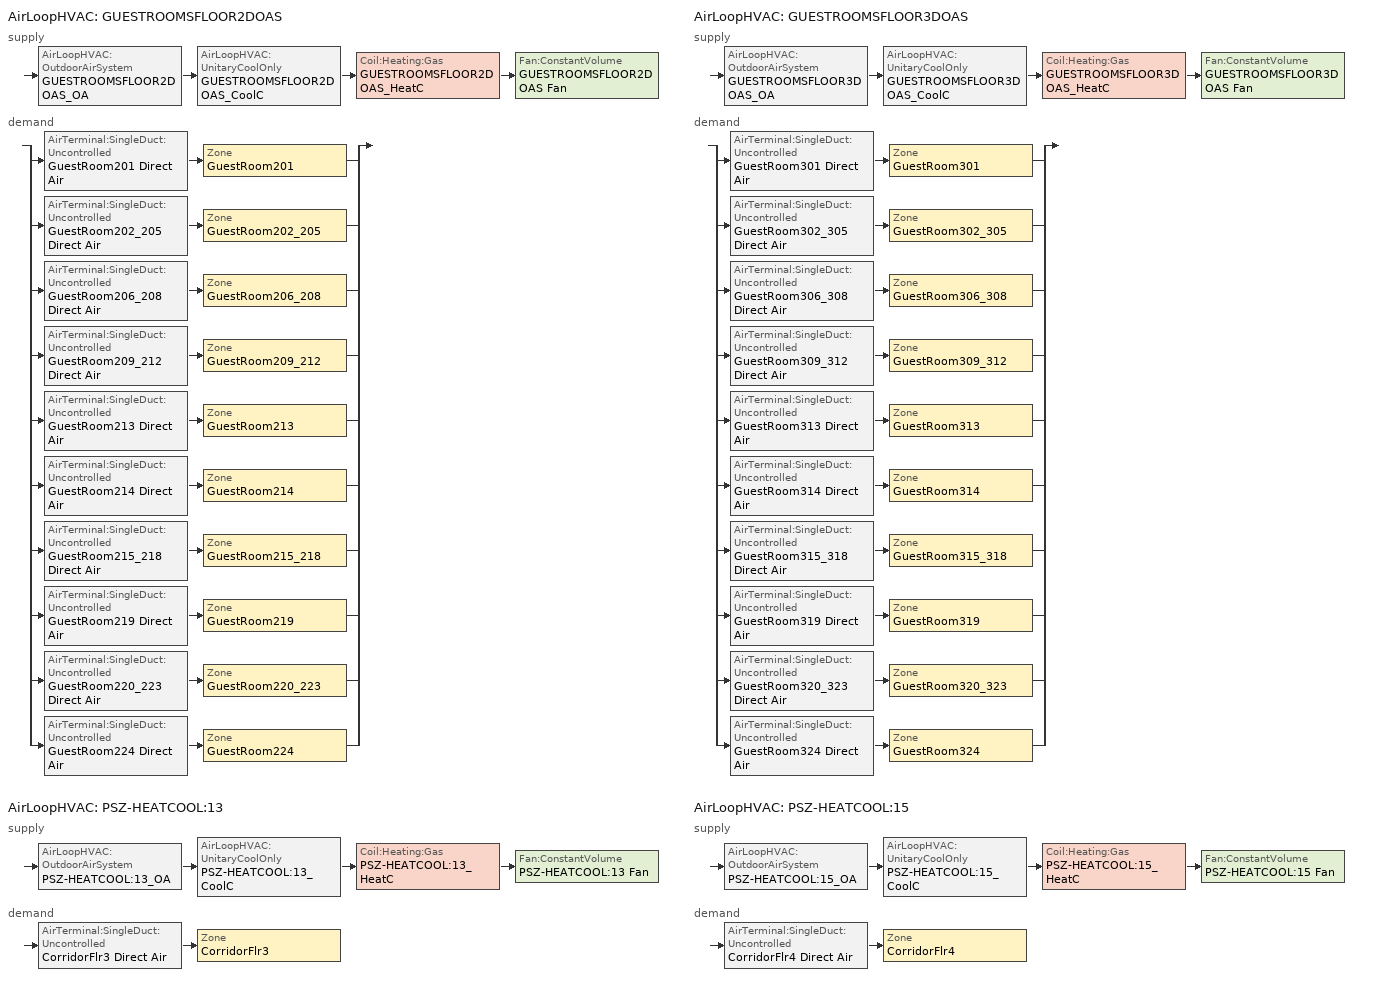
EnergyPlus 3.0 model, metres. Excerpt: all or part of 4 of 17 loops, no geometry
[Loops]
AirLoopHVAC 'GUESTROOMSFLOOR2DOAS'
 supply: AirLoopHVAC:OutdoorAirSystem 'GUESTROOMSFLOOR2DOAS_OA' > AirLoopHVAC:UnitaryCoolOnly 'GUESTROOMSFLOOR2DOAS_CoolC' > Coil:Heating:Gas 'GUESTROOMSFLOOR2DOAS_HeatC' > Fan:ConstantVolume 'GUESTROOMSFLOOR2DOAS Fan'
 demand: split
  | AirTerminal:SingleDuct:Uncontrolled 'GuestRoom201 Direct Air' > Zone 'GuestRoom201'
  | AirTerminal:SingleDuct:Uncontrolled 'GuestRoom202_205 Direct Air' > Zone 'GuestRoom202_205'
  | AirTerminal:SingleDuct:Uncontrolled 'GuestRoom206_208 Direct Air' > Zone 'GuestRoom206_208'
  | AirTerminal:SingleDuct:Uncontrolled 'GuestRoom209_212 Direct Air' > Zone 'GuestRoom209_212'
  | AirTerminal:SingleDuct:Uncontrolled 'GuestRoom213 Direct Air' > Zone 'GuestRoom213'
  | AirTerminal:SingleDuct:Uncontrolled 'GuestRoom214 Direct Air' > Zone 'GuestRoom214'
  | AirTerminal:SingleDuct:Uncontrolled 'GuestRoom215_218 Direct Air' > Zone 'GuestRoom215_218'
  | AirTerminal:SingleDuct:Uncontrolled 'GuestRoom219 Direct Air' > Zone 'GuestRoom219'
  | AirTerminal:SingleDuct:Uncontrolled 'GuestRoom220_223 Direct Air' > Zone 'GuestRoom220_223'
  | AirTerminal:SingleDuct:Uncontrolled 'GuestRoom224 Direct Air' > Zone 'GuestRoom224'
AirLoopHVAC 'PSZ-HEATCOOL:13'
 supply: AirLoopHVAC:OutdoorAirSystem 'PSZ-HEATCOOL:13_OA' > AirLoopHVAC:UnitaryCoolOnly 'PSZ-HEATCOOL:13_CoolC' > Coil:Heating:Gas 'PSZ-HEATCOOL:13_HeatC' > Fan:ConstantVolume 'PSZ-HEATCOOL:13 Fan'
 demand: AirTerminal:SingleDuct:Uncontrolled 'CorridorFlr3 Direct Air' > Zone 'CorridorFlr3'
AirLoopHVAC 'GUESTROOMSFLOOR3DOAS'
 supply: AirLoopHVAC:OutdoorAirSystem 'GUESTROOMSFLOOR3DOAS_OA' > AirLoopHVAC:UnitaryCoolOnly 'GUESTROOMSFLOOR3DOAS_CoolC' > Coil:Heating:Gas 'GUESTROOMSFLOOR3DOAS_HeatC' > Fan:ConstantVolume 'GUESTROOMSFLOOR3DOAS Fan'
 demand: split
  | AirTerminal:SingleDuct:Uncontrolled 'GuestRoom301 Direct Air' > Zone 'GuestRoom301'
  | AirTerminal:SingleDuct:Uncontrolled 'GuestRoom302_305 Direct Air' > Zone 'GuestRoom302_305'
  | AirTerminal:SingleDuct:Uncontrolled 'GuestRoom306_308 Direct Air' > Zone 'GuestRoom306_308'
  | AirTerminal:SingleDuct:Uncontrolled 'GuestRoom309_312 Direct Air' > Zone 'GuestRoom309_312'
  | AirTerminal:SingleDuct:Uncontrolled 'GuestRoom313 Direct Air' > Zone 'GuestRoom313'
  | AirTerminal:SingleDuct:Uncontrolled 'GuestRoom314 Direct Air' > Zone 'GuestRoom314'
  | AirTerminal:SingleDuct:Uncontrolled 'GuestRoom315_318 Direct Air' > Zone 'GuestRoom315_318'
  | AirTerminal:SingleDuct:Uncontrolled 'GuestRoom319 Direct Air' > Zone 'GuestRoom319'
  | AirTerminal:SingleDuct:Uncontrolled 'GuestRoom320_323 Direct Air' > Zone 'GuestRoom320_323'
  | AirTerminal:SingleDuct:Uncontrolled 'GuestRoom324 Direct Air' > Zone 'GuestRoom324'
AirLoopHVAC 'PSZ-HEATCOOL:15'
 supply: AirLoopHVAC:OutdoorAirSystem 'PSZ-HEATCOOL:15_OA' > AirLoopHVAC:UnitaryCoolOnly 'PSZ-HEATCOOL:15_CoolC' > Coil:Heating:Gas 'PSZ-HEATCOOL:15_HeatC' > Fan:ConstantVolume 'PSZ-HEATCOOL:15 Fan'
 demand: AirTerminal:SingleDuct:Uncontrolled 'CorridorFlr4 Direct Air' > Zone 'CorridorFlr4'
[ComponentCost:LineItem]
Name | Line Item Type | Item | Cost per Each | Quantity | Cost per Unit of Output Capacity
People:GuestRoom201 | General | GuestRoom201 | 1 | 1.5
LIGHTING EQUIP:GuestRoom201 | Lights | GuestRoom201 |  |  | 1
ElectricEquipment:GuestRoom201:PlugMisc | General | GuestRoom201 | 1 | 0.4663
Infiltration:GuestRoom202_205 | General | GuestRoom202_205 | 1 | 0.0059
People:GuestRoom202_205 | General | GuestRoom202_205 | 1 | 6
LIGHTING EQUIP:GuestRoom202_205 | Lights | GuestRoom202_205 |  |  | 1
ElectricEquipment:GuestRoom202_205:PlugMisc | General | GuestRoom202_205 | 1 | 1.8654
Infiltration:GuestRoom206_208 | General | GuestRoom206_208 | 1 | 0.0047
People:GuestRoom206_208 | General | GuestRoom206_208 | 1 | 4.5
LIGHTING EQUIP:GuestRoom206_208 | Lights | GuestRoom206_208 |  |  | 1
ElectricEquipment:GuestRoom206_208:PlugMisc | General | GuestRoom206_208 | 1 | 1.5066
Infiltration:GuestRoom209_212 | General | GuestRoom209_212 | 1 | 0.0059
People:GuestRoom209_212 | General | GuestRoom209_212 | 1 | 6
LIGHTING EQUIP:GuestRoom209_212 | Lights | GuestRoom209_212 |  |  | 1
ElectricEquipment:GuestRoom209_212:PlugMisc | General | GuestRoom209_212 | 1 | 1.8654
Infiltration:GuestRoom213 | General | GuestRoom213 | 1 | 0.0015
People:GuestRoom213 | General | GuestRoom213 | 1 | 1.5
LIGHTING EQUIP:GuestRoom213 | Lights | GuestRoom213 |  |  | 1
ElectricEquipment:GuestRoom213:PlugMisc | General | GuestRoom213 | 1 | 0.4663
Infiltration:GuestRoom214 | General | GuestRoom214 | 1 | 0.0015
People:GuestRoom214 | General | GuestRoom214 | 1 | 1.5
LIGHTING EQUIP:GuestRoom214 | Lights | GuestRoom214 |  |  | 1
ElectricEquipment:GuestRoom214:PlugMisc | General | GuestRoom214 | 1 | 0.4663
People:GuestRoom215_218 | General | GuestRoom215_218 | 1 | 6
LIGHTING EQUIP:GuestRoom215_218 | Lights | GuestRoom215_218 |  |  | 1
ElectricEquipment:GuestRoom215_218:PlugMisc | General | GuestRoom215_218 | 1 | 1.8652
Infiltration:GuestRoom219 | General | GuestRoom219 | 1 | 0.0015
People:GuestRoom219 | General | GuestRoom219 | 1 | 1.5
LIGHTING EQUIP:GuestRoom219 | Lights | GuestRoom219 |  |  | 1
ElectricEquipment:GuestRoom219:PlugMisc | General | GuestRoom219 | 1 | 0.4663
Infiltration:GuestRoom220_223 | General | GuestRoom220_223 | 1 | 0.0059
People:GuestRoom220_223 | General | GuestRoom220_223 | 1 | 6
LIGHTING EQUIP:GuestRoom220_223 | Lights | GuestRoom220_223 |  |  | 1
ElectricEquipment:GuestRoom220_223:PlugMisc | General | GuestRoom220_223 | 1 | 1.8652
Infiltration:GuestRoom224 | General | GuestRoom224 | 1 | 0.0015
People:GuestRoom224 | General | GuestRoom224 | 1 | 1.5
LIGHTING EQUIP:GuestRoom224 | Lights | GuestRoom224 |  |  | 1
ElectricEquipment:GuestRoom224:PlugMisc | General | GuestRoom224 | 1 | 0.4663
LIGHTING EQUIP:CorridorFlr3 | Lights | CorridorFlr3 |  |  | 1
People:GuestRoom301 | General | GuestRoom301 | 1 | 1.5
LIGHTING EQUIP:GuestRoom301 | Lights | GuestRoom301 |  |  | 1
ElectricEquipment:GuestRoom301:PlugMisc | General | GuestRoom301 | 1 | 0.4663
People:GuestRoom302_305 | General | GuestRoom302_305 | 1 | 6
LIGHTING EQUIP:GuestRoom302_305 | Lights | GuestRoom302_305 |  |  | 1
ElectricEquipment:GuestRoom302_305:PlugMisc | General | GuestRoom302_305 | 1 | 1.8654
People:GuestRoom306_308 | General | GuestRoom306_308 | 1 | 4.5
LIGHTING EQUIP:GuestRoom306_308 | Lights | GuestRoom306_308 |  |  | 1
ElectricEquipment:GuestRoom306_308:PlugMisc | General | GuestRoom306_308 | 1 | 1.5066
Infiltration:GuestRoom309_312 | General | GuestRoom309_312 | 1 | 0.0065
People:GuestRoom309_312 | General | GuestRoom309_312 | 1 | 6
LIGHTING EQUIP:GuestRoom309_312 | Lights | GuestRoom309_312 |  |  | 1
ElectricEquipment:GuestRoom309_312:PlugMisc | General | GuestRoom309_312 | 1 | 1.8654
People:GuestRoom313 | General | GuestRoom313 | 1 | 1.5
LIGHTING EQUIP:GuestRoom313 | Lights | GuestRoom313 |  |  | 1
ElectricEquipment:GuestRoom313:PlugMisc | General | GuestRoom313 | 1 | 0.4663
Infiltration:GuestRoom314 | General | GuestRoom314 | 1 | 0.0016
People:GuestRoom314 | General | GuestRoom314 | 1 | 1.5
LIGHTING EQUIP:GuestRoom314 | Lights | GuestRoom314 |  |  | 1
ElectricEquipment:GuestRoom314:PlugMisc | General | GuestRoom314 | 1 | 0.4663
Infiltration:GuestRoom315_318 | General | GuestRoom315_318 | 1 | 0.0065
People:GuestRoom315_318 | General | GuestRoom315_318 | 1 | 6
LIGHTING EQUIP:GuestRoom315_318 | Lights | GuestRoom315_318 |  |  | 1
ElectricEquipment:GuestRoom315_318:PlugMisc | General | GuestRoom315_318 | 1 | 1.8652
People:GuestRoom319 | General | GuestRoom319 | 1 | 1.5
LIGHTING EQUIP:GuestRoom319 | Lights | GuestRoom319 |  |  | 1
ElectricEquipment:GuestRoom319:PlugMisc | General | GuestRoom319 | 1 | 0.4663
Infiltration:GuestRoom320_323 | General | GuestRoom320_323 | 1 | 0.0065
People:GuestRoom320_323 | General | GuestRoom320_323 | 1 | 6
LIGHTING EQUIP:GuestRoom320_323 | Lights | GuestRoom320_323 |  |  | 1
ElectricEquipment:GuestRoom320_323:PlugMisc | General | GuestRoom320_323 | 1 | 1.8652
People:GuestRoom324 | General | GuestRoom324 | 1 | 1.5
LIGHTING EQUIP:GuestRoom324 | Lights | GuestRoom324 |  |  | 1
ElectricEquipment:GuestRoom324:PlugMisc | General | GuestRoom324 | 1 | 0.4663
LIGHTING EQUIP:CorridorFlr4 | Lights | CorridorFlr4 |  |  | 1
[Sizing:Zone] Zone Cooling Design Supply Air Temperature {C}=14; Zone Heating Design Supply Air Temperature {C}=40; Zone Cooling Design Supply Air Humidity Ratio {kg-H20/kg-air}=0.0085; Zone Heating Design Supply Air Humidity Ratio {kg-H20/kg-air}=0.008; Outdoor Air Method=Flow/Zone; Outside Air Flow per Zone Floor Area=0; Zone Sizing Factor=0; Cooling Design Air Flow Method {Flow/Zone | DesignDay}=DesignDay; Cooling Design Air Flow Rate=0; Cooling Minimum Air Flow=0; Cooling Minimum Air Flow Fraction=0; Heating Design Air Flow Method {Flow/Zone | DesignDay}=DesignDay; Heating Design Air Flow Rate=0
Name | Outside Air Flow per Zone {m3/s}
GuestRoom201; GuestRoom213; GuestRoom214; GuestRoom219; GuestRoom224; GuestRoom301; GuestRoom313; GuestRoom314; GuestRoom319; GuestRoom324 | 0.01415
GuestRoom202_205; GuestRoom209_212; GuestRoom215_218; GuestRoom220_223; GuestRoom302_305; GuestRoom309_312; GuestRoom315_318; GuestRoom320_323 | 0.0566
GuestRoom206_208; GuestRoom306_308 | 0.04245
CorridorFlr3; CorridorFlr4 | 0.342397
[ZoneControl:Thermostat] Control Type Schedule=Dual Zone Control Type Sched
Name | Zone | Control 1
GuestRoom201 Thermostat | GuestRoom201 | GuestRoom201 DualSPSched
GuestRoom202_205 Thermostat | GuestRoom202_205 | GuestRoom202_205 DualSPSched
GuestRoom206_208 Thermostat | GuestRoom206_208 | GuestRoom206_208 DualSPSched
GuestRoom209_212 Thermostat | GuestRoom209_212 | GuestRoom209_212 DualSPSched
GuestRoom213 Thermostat | GuestRoom213 | GuestRoom213 DualSPSched
GuestRoom214 Thermostat | GuestRoom214 | GuestRoom214 DualSPSched
GuestRoom215_218 Thermostat | GuestRoom215_218 | GuestRoom215_218 DualSPSched
GuestRoom219 Thermostat | GuestRoom219 | GuestRoom219 DualSPSched
GuestRoom220_223 Thermostat | GuestRoom220_223 | GuestRoom220_223 DualSPSched
GuestRoom224 Thermostat | GuestRoom224 | GuestRoom224 DualSPSched
CorridorFlr3 Thermostat | CorridorFlr3 | CorridorFlr3 DualSPSched
GuestRoom301 Thermostat | GuestRoom301 | GuestRoom301 DualSPSched
GuestRoom302_305 Thermostat | GuestRoom302_305 | GuestRoom302_305 DualSPSched
GuestRoom306_308 Thermostat | GuestRoom306_308 | GuestRoom306_308 DualSPSched
GuestRoom309_312 Thermostat | GuestRoom309_312 | GuestRoom309_312 DualSPSched
GuestRoom313 Thermostat | GuestRoom313 | GuestRoom313 DualSPSched
GuestRoom314 Thermostat | GuestRoom314 | GuestRoom314 DualSPSched
GuestRoom315_318 Thermostat | GuestRoom315_318 | GuestRoom315_318 DualSPSched
GuestRoom319 Thermostat | GuestRoom319 | GuestRoom319 DualSPSched
GuestRoom320_323 Thermostat | GuestRoom320_323 | GuestRoom320_323 DualSPSched
GuestRoom324 Thermostat | GuestRoom324 | GuestRoom324 DualSPSched
CorridorFlr4 Thermostat | CorridorFlr4 | CorridorFlr4 DualSPSched
[ThermostatSetpoint:DualSetpoint] Heating Setpoint Temperature Schedule=HtgSetP_Sch; Cooling Setpoint Temperature Schedule=ClgSetP_Sch
GuestRoom201 DualSPSched; GuestRoom202_205 DualSPSched; GuestRoom206_208 DualSPSched; GuestRoom209_212 DualSPSched; GuestRoom213 DualSPSched; GuestRoom214 DualSPSched; GuestRoom215_218 DualSPSched; GuestRoom219 DualSPSched; GuestRoom220_223 DualSPSched; GuestRoom224 DualSPSched; CorridorFlr3 DualSPSched; GuestRoom301 DualSPSched; GuestRoom302_305 DualSPSched; GuestRoom306_308 DualSPSched; GuestRoom309_312 DualSPSched; GuestRoom313 DualSPSched; GuestRoom314 DualSPSched; GuestRoom315_318 DualSPSched; GuestRoom319 DualSPSched; GuestRoom320_323 DualSPSched; GuestRoom324 DualSPSched; CorridorFlr4 DualSPSched
[Zone equipment]
GuestRoom201: GuestRoom201 Direct Air, GuestRoom201 PTAC
GuestRoom202_205: GuestRoom202_205 Direct Air, GuestRoom202_205 PTAC
GuestRoom206_208: GuestRoom206_208 Direct Air, GuestRoom206_208 PTAC
GuestRoom209_212: GuestRoom209_212 Direct Air, GuestRoom209_212 PTAC
GuestRoom213: GuestRoom213 Direct Air, GuestRoom213 PTAC
GuestRoom214: GuestRoom214 Direct Air, GuestRoom214 PTAC
GuestRoom215_218: GuestRoom215_218 Direct Air, GuestRoom215_218 PTAC
GuestRoom219: GuestRoom219 Direct Air, GuestRoom219 PTAC
GuestRoom220_223: GuestRoom220_223 Direct Air, GuestRoom220_223 PTAC
GuestRoom224: GuestRoom224 Direct Air, GuestRoom224 PTAC
CorridorFlr3: CorridorFlr3 Direct Air
GuestRoom301: GuestRoom301 Direct Air, GuestRoom301 PTAC
GuestRoom302_305: GuestRoom302_305 Direct Air, GuestRoom302_305 PTAC
GuestRoom306_308: GuestRoom306_308 Direct Air, GuestRoom306_308 PTAC
GuestRoom309_312: GuestRoom309_312 Direct Air, GuestRoom309_312 PTAC
GuestRoom313: GuestRoom313 Direct Air, GuestRoom313 PTAC
GuestRoom314: GuestRoom314 Direct Air, GuestRoom314 PTAC
GuestRoom315_318: GuestRoom315_318 Direct Air, GuestRoom315_318 PTAC
GuestRoom319: GuestRoom319 Direct Air, GuestRoom319 PTAC
GuestRoom320_323: GuestRoom320_323 Direct Air, GuestRoom320_323 PTAC
GuestRoom324: GuestRoom324 Direct Air, GuestRoom324 PTAC
CorridorFlr4: CorridorFlr4 Direct Air
[Coil:Heating:Electric] Availability Schedule=ALWAYS_ON; Efficiency=1; Nominal Capacity {W}=AUTOSIZE
GuestRoom201 PTAC heat coil; GuestRoom202_205 PTAC heat coil; GuestRoom206_208 PTAC heat coil; GuestRoom209_212 PTAC heat coil; GuestRoom213 PTAC heat coil; GuestRoom214 PTAC heat coil; GuestRoom215_218 PTAC heat coil; GuestRoom219 PTAC heat coil; GuestRoom220_223 PTAC heat coil; GuestRoom224 PTAC heat coil; GuestRoom301 PTAC heat coil; GuestRoom302_305 PTAC heat coil; GuestRoom306_308 PTAC heat coil; GuestRoom309_312 PTAC heat coil; GuestRoom313 PTAC heat coil; GuestRoom314 PTAC heat coil; GuestRoom315_318 PTAC heat coil; GuestRoom319 PTAC heat coil; GuestRoom320_323 PTAC heat coil; GuestRoom324 PTAC heat coil
[Fan:ConstantVolume] Availablility Schedule=HVACOperationSchd; Fan Efficiency=0.51; Maximum Flow Rate {m3/s}=AUTOSIZE; Motor Efficiency=0.85; Motor In Airstream Fraction=1
Name | Pressure Rise {Pa}
GUESTROOMSFLOOR2DOAS Fan; GUESTROOMSFLOOR3DOAS Fan | 320
PSZ-HEATCOOL:13 Fan; PSZ-HEATCOOL:15 Fan | 415
[AirTerminal:SingleDuct:Uncontrolled] Availability Schedule=ALWAYS_ON
Name | Maximum Air Flow Rate {m3/s}
GuestRoom201 Direct Air; GuestRoom213 Direct Air; GuestRoom214 Direct Air; GuestRoom219 Direct Air; GuestRoom224 Direct Air; GuestRoom301 Direct Air; GuestRoom313 Direct Air; GuestRoom314 Direct Air; GuestRoom319 Direct Air; GuestRoom324 Direct Air | 0.01415
GuestRoom202_205 Direct Air; GuestRoom209_212 Direct Air; GuestRoom215_218 Direct Air; GuestRoom220_223 Direct Air; GuestRoom302_305 Direct Air; GuestRoom309_312 Direct Air; GuestRoom315_318 Direct Air; GuestRoom320_323 Direct Air | 0.0566
GuestRoom206_208 Direct Air; GuestRoom306_308 Direct Air | 0.04245
CorridorFlr3 Direct Air; CorridorFlr4 Direct Air | AUTOSIZE
[SetpointManager:SingleZone:Reheat] Control Variable=Temperature; Minimum Supply Air Temperature C=10; Maximum Supply Air Temperature C=50
Name | Control Zone | Setpoint Node or NodeList
SupAirTemp MngrCorridorFlr3 | CorridorFlr3 | PSZ-HEATCOOL:13 Supply Equipment Outlet Node
SupAirTemp MngrCorridorFlr4 | CorridorFlr4 | PSZ-HEATCOOL:15 Supply Equipment Outlet Node
[ZoneHVAC:PackagedTerminalAirConditioner] Availability Schedule=ALWAYS_ON; Supply Air Flow Rate During Cooling Operation=AUTOSIZE; Supply Air Flow Rate During Heating Operation=AUTOSIZE; Supply Air Flow Rate When No Cooling or Heating is Needed=AUTOSIZE; Outdoor Air Flow Rate During Cooling Operation=0; Outdoor Air Flow Rate During Heating Operation=0; Outdoor Air Flow Rate When No Cooling or Heating is Needed=0; Fan Placement=DrawThrough; Supply Air Fan Operating Mode Schedule=ALWAYS_OFF
Name | Supply Air Fan | Heating Coil | Cooling Coil
GuestRoom201 PTAC | GuestRoom201 PTACFan | GuestRoom201 PTAC heat coil | GuestRoom201 PTAC DXCoil
GuestRoom202_205 PTAC | GuestRoom202_205 PTACFan | GuestRoom202_205 PTAC heat coil | GuestRoom202_205 PTAC DXCoil
GuestRoom206_208 PTAC | GuestRoom206_208 PTACFan | GuestRoom206_208 PTAC heat coil | GuestRoom206_208 PTAC DXCoil
GuestRoom209_212 PTAC | GuestRoom209_212 PTACFan | GuestRoom209_212 PTAC heat coil | GuestRoom209_212 PTAC DXCoil
GuestRoom213 PTAC | GuestRoom213 PTACFan | GuestRoom213 PTAC heat coil | GuestRoom213 PTAC DXCoil
GuestRoom214 PTAC | GuestRoom214 PTACFan | GuestRoom214 PTAC heat coil | GuestRoom214 PTAC DXCoil
GuestRoom215_218 PTAC | GuestRoom215_218 PTACFan | GuestRoom215_218 PTAC heat coil | GuestRoom215_218 PTAC DXCoil
GuestRoom219 PTAC | GuestRoom219 PTACFan | GuestRoom219 PTAC heat coil | GuestRoom219 PTAC DXCoil
GuestRoom220_223 PTAC | GuestRoom220_223 PTACFan | GuestRoom220_223 PTAC heat coil | GuestRoom220_223 PTAC DXCoil
GuestRoom224 PTAC | GuestRoom224 PTACFan | GuestRoom224 PTAC heat coil | GuestRoom224 PTAC DXCoil
GuestRoom301 PTAC | GuestRoom301 PTACFan | GuestRoom301 PTAC heat coil | GuestRoom301 PTAC DXCoil
GuestRoom302_305 PTAC | GuestRoom302_305 PTACFan | GuestRoom302_305 PTAC heat coil | GuestRoom302_305 PTAC DXCoil
GuestRoom306_308 PTAC | GuestRoom306_308 PTACFan | GuestRoom306_308 PTAC heat coil | GuestRoom306_308 PTAC DXCoil
GuestRoom309_312 PTAC | GuestRoom309_312 PTACFan | GuestRoom309_312 PTAC heat coil | GuestRoom309_312 PTAC DXCoil
GuestRoom313 PTAC | GuestRoom313 PTACFan | GuestRoom313 PTAC heat coil | GuestRoom313 PTAC DXCoil
GuestRoom314 PTAC | GuestRoom314 PTACFan | GuestRoom314 PTAC heat coil | GuestRoom314 PTAC DXCoil
GuestRoom315_318 PTAC | GuestRoom315_318 PTACFan | GuestRoom315_318 PTAC heat coil | GuestRoom315_318 PTAC DXCoil
GuestRoom319 PTAC | GuestRoom319 PTACFan | GuestRoom319 PTAC heat coil | GuestRoom319 PTAC DXCoil
GuestRoom320_323 PTAC | GuestRoom320_323 PTACFan | GuestRoom320_323 PTAC heat coil | GuestRoom320_323 PTAC DXCoil
GuestRoom324 PTAC | GuestRoom324 PTACFan | GuestRoom324 PTAC heat coil | GuestRoom324 PTAC DXCoil
[Fan:OnOff] Availablility Schedule=ALWAYS_ON; Fan Efficiency=0.51; Pressure Rise {Pa}=296; Maximum Flow Rate {m3/s}=AUTOSIZE; Motor Efficiency=0.85; Motor In Airstream Fraction=1
GuestRoom201 PTACFan; GuestRoom202_205 PTACFan; GuestRoom206_208 PTACFan; GuestRoom209_212 PTACFan; GuestRoom213 PTACFan; GuestRoom214 PTACFan; GuestRoom215_218 PTACFan; GuestRoom219 PTACFan; GuestRoom220_223 PTACFan; GuestRoom224 PTACFan; GuestRoom301 PTACFan; GuestRoom302_305 PTACFan; GuestRoom306_308 PTACFan; GuestRoom309_312 PTACFan; GuestRoom313 PTACFan; GuestRoom314 PTACFan; GuestRoom315_318 PTACFan; GuestRoom319 PTACFan; GuestRoom320_323 PTACFan; GuestRoom324 PTACFan
[Coil:Cooling:DX:SingleSpeed] Availablility Schedule=ALWAYS_ON; Rated Total Cooling Capacity {W}=AUTOSIZE; Rated Sensible Heat Ratio=AUTOSIZE; Rated Air Flow Rate {m3/s}=AUTOSIZE
Name | Rated COP | Total Cooling Capacity Function of Temperature Curve | Total Cooling Capacity Function of Flow Fraction Curve | Energy Input Ratio Function of Temperature Curve | Energy Input Ratio Function of Flow Fraction Curve | Part Load Fraction Correlation Curve | Supply Air Fan Operating Mode | Total Cooling Capacity Function of Flow Fraction Curve Name)
GuestRoom201 PTAC DXCoil | 3.1 | GuestRoom201 PTACHPACCoolCapFT | GuestRoom201 PTACHPACCoolCapFFF | GuestRoom201 PTACHPACEIRFT | GuestRoom201 PTACHPACEIRFFF | GuestRoom201 PTACHPACPLFFPLR | CyclingFanAndCompressor
GuestRoom202_205 PTAC DXCoil | 3.1 | GuestRoom202_205 PTACHPACCoolCapFT | GuestRoom202_205 PTACHPACCoolCapFFF | GuestRoom202_205 PTACHPACEIRFT | GuestRoom202_205 PTACHPACEIRFFF | GuestRoom202_205 PTACHPACPLFFPLR | CyclingFanAndCompressor
GuestRoom206_208 PTAC DXCoil | 3.1 | GuestRoom206_208 PTACHPACCoolCapFT | GuestRoom206_208 PTACHPACCoolCapFFF | GuestRoom206_208 PTACHPACEIRFT | GuestRoom206_208 PTACHPACEIRFFF | GuestRoom206_208 PTACHPACPLFFPLR | CyclingFanAndCompressor
GuestRoom209_212 PTAC DXCoil | 3.1 | GuestRoom209_212 PTACHPACCoolCapFT | GuestRoom209_212 PTACHPACCoolCapFFF | GuestRoom209_212 PTACHPACEIRFT | GuestRoom209_212 PTACHPACEIRFFF | GuestRoom209_212 PTACHPACPLFFPLR | CyclingFanAndCompressor
GuestRoom213 PTAC DXCoil | 3.1 | GuestRoom213 PTACHPACCoolCapFT | GuestRoom213 PTACHPACCoolCapFFF | GuestRoom213 PTACHPACEIRFT | GuestRoom213 PTACHPACEIRFFF | GuestRoom213 PTACHPACPLFFPLR | CyclingFanAndCompressor
GuestRoom214 PTAC DXCoil | 3.1 | GuestRoom214 PTACHPACCoolCapFT | GuestRoom214 PTACHPACCoolCapFFF | GuestRoom214 PTACHPACEIRFT | GuestRoom214 PTACHPACEIRFFF | GuestRoom214 PTACHPACPLFFPLR | CyclingFanAndCompressor
GuestRoom215_218 PTAC DXCoil | 3.1 | GuestRoom215_218 PTACHPACCoolCapFT | GuestRoom215_218 PTACHPACCoolCapFFF | GuestRoom215_218 PTACHPACEIRFT | GuestRoom215_218 PTACHPACEIRFFF | GuestRoom215_218 PTACHPACPLFFPLR | CyclingFanAndCompressor
GuestRoom219 PTAC DXCoil | 3.1 | GuestRoom219 PTACHPACCoolCapFT | GuestRoom219 PTACHPACCoolCapFFF | GuestRoom219 PTACHPACEIRFT | GuestRoom219 PTACHPACEIRFFF | GuestRoom219 PTACHPACPLFFPLR | CyclingFanAndCompressor
GuestRoom220_223 PTAC DXCoil | 3.1 | GuestRoom220_223 PTACHPACCoolCapFT | GuestRoom220_223 PTACHPACCoolCapFFF | GuestRoom220_223 PTACHPACEIRFT | GuestRoom220_223 PTACHPACEIRFFF | GuestRoom220_223 PTACHPACPLFFPLR | CyclingFanAndCompressor
GuestRoom224 PTAC DXCoil | 3.1 | GuestRoom224 PTACHPACCoolCapFT | GuestRoom224 PTACHPACCoolCapFFF | GuestRoom224 PTACHPACEIRFT | GuestRoom224 PTACHPACEIRFFF | GuestRoom224 PTACHPACPLFFPLR | CyclingFanAndCompressor
GuestRoom301 PTAC DXCoil | 3.1 | GuestRoom301 PTACHPACCoolCapFT | GuestRoom301 PTACHPACCoolCapFFF | GuestRoom301 PTACHPACEIRFT | GuestRoom301 PTACHPACEIRFFF | GuestRoom301 PTACHPACPLFFPLR | CyclingFanAndCompressor
GuestRoom302_305 PTAC DXCoil | 3.1 | GuestRoom302_305 PTACHPACCoolCapFT | GuestRoom302_305 PTACHPACCoolCapFFF | GuestRoom302_305 PTACHPACEIRFT | GuestRoom302_305 PTACHPACEIRFFF | GuestRoom302_305 PTACHPACPLFFPLR | CyclingFanAndCompressor
GuestRoom306_308 PTAC DXCoil | 3.1 | GuestRoom306_308 PTACHPACCoolCapFT | GuestRoom306_308 PTACHPACCoolCapFFF | GuestRoom306_308 PTACHPACEIRFT | GuestRoom306_308 PTACHPACEIRFFF | GuestRoom306_308 PTACHPACPLFFPLR | CyclingFanAndCompressor
GuestRoom309_312 PTAC DXCoil | 3.1 | GuestRoom309_312 PTACHPACCoolCapFT | GuestRoom309_312 PTACHPACCoolCapFFF | GuestRoom309_312 PTACHPACEIRFT | GuestRoom309_312 PTACHPACEIRFFF | GuestRoom309_312 PTACHPACPLFFPLR | CyclingFanAndCompressor
GuestRoom313 PTAC DXCoil | 3.1 | GuestRoom313 PTACHPACCoolCapFT | GuestRoom313 PTACHPACCoolCapFFF | GuestRoom313 PTACHPACEIRFT | GuestRoom313 PTACHPACEIRFFF | GuestRoom313 PTACHPACPLFFPLR | CyclingFanAndCompressor
GuestRoom314 PTAC DXCoil | 3.1 | GuestRoom314 PTACHPACCoolCapFT | GuestRoom314 PTACHPACCoolCapFFF | GuestRoom314 PTACHPACEIRFT | GuestRoom314 PTACHPACEIRFFF | GuestRoom314 PTACHPACPLFFPLR | CyclingFanAndCompressor
GuestRoom315_318 PTAC DXCoil | 3.1 | GuestRoom315_318 PTACHPACCoolCapFT | GuestRoom315_318 PTACHPACCoolCapFFF | GuestRoom315_318 PTACHPACEIRFT | GuestRoom315_318 PTACHPACEIRFFF | GuestRoom315_318 PTACHPACPLFFPLR | CyclingFanAndCompressor
GuestRoom319 PTAC DXCoil | 3.1 | GuestRoom319 PTACHPACCoolCapFT | GuestRoom319 PTACHPACCoolCapFFF | GuestRoom319 PTACHPACEIRFT | GuestRoom319 PTACHPACEIRFFF | GuestRoom319 PTACHPACPLFFPLR | CyclingFanAndCompressor
GuestRoom320_323 PTAC DXCoil | 3.1 | GuestRoom320_323 PTACHPACCoolCapFT | GuestRoom320_323 PTACHPACCoolCapFFF | GuestRoom320_323 PTACHPACEIRFT | GuestRoom320_323 PTACHPACEIRFFF | GuestRoom320_323 PTACHPACPLFFPLR | CyclingFanAndCompressor
GuestRoom324 PTAC DXCoil | 3.1 | GuestRoom324 PTACHPACCoolCapFT | GuestRoom324 PTACHPACCoolCapFFF | GuestRoom324 PTACHPACEIRFT | GuestRoom324 PTACHPACEIRFFF | GuestRoom324 PTACHPACPLFFPLR | CyclingFanAndCompressor
GUESTROOMSFLOOR2DOAS_CoolC DXCoil | 3 | GUESTROOMSFLOOR2DOAS_CoolCLennoxStandard10Ton_TGA120S2B_CapFT |  | GUESTROOMSFLOOR2DOAS_CoolCLennoxStandard10Ton_TGA120S2B_EIRFT | GUESTROOMSFLOOR2DOAS_CoolCLennoxStandard10Ton_TGA120S2B_EIRFFF | GUESTROOMSFLOOR2DOAS_CoolCLennoxStandard10Ton_TGA120S2B_PLR | ContinuousFanWithCyclingCompressor | GUESTROOMSFLOOR2DOAS_CoolCLennoxStandard10Ton_TGA120S2B_CapFF
PSZ-HEATCOOL:13_CoolC DXCoil | 3 | PSZ-HEATCOOL:13_CoolCLennoxStandard10Ton_TGA120S2B_CapFT |  | PSZ-HEATCOOL:13_CoolCLennoxStandard10Ton_TGA120S2B_EIRFT | PSZ-HEATCOOL:13_CoolCLennoxStandard10Ton_TGA120S2B_EIRFFF | PSZ-HEATCOOL:13_CoolCLennoxStandard10Ton_TGA120S2B_PLR | ContinuousFanWithCyclingCompressor | PSZ-HEATCOOL:13_CoolCLennoxStandard10Ton_TGA120S2B_CapFF
GUESTROOMSFLOOR3DOAS_CoolC DXCoil | 3 | GUESTROOMSFLOOR3DOAS_CoolCLennoxStandard10Ton_TGA120S2B_CapFT |  | GUESTROOMSFLOOR3DOAS_CoolCLennoxStandard10Ton_TGA120S2B_EIRFT | GUESTROOMSFLOOR3DOAS_CoolCLennoxStandard10Ton_TGA120S2B_EIRFFF | GUESTROOMSFLOOR3DOAS_CoolCLennoxStandard10Ton_TGA120S2B_PLR | ContinuousFanWithCyclingCompressor | GUESTROOMSFLOOR3DOAS_CoolCLennoxStandard10Ton_TGA120S2B_CapFF
PSZ-HEATCOOL:15_CoolC DXCoil | 3 | PSZ-HEATCOOL:15_CoolCLennoxStandard10Ton_TGA120S2B_CapFT |  | PSZ-HEATCOOL:15_CoolCLennoxStandard10Ton_TGA120S2B_EIRFT | PSZ-HEATCOOL:15_CoolCLennoxStandard10Ton_TGA120S2B_EIRFFF | PSZ-HEATCOOL:15_CoolCLennoxStandard10Ton_TGA120S2B_PLR | ContinuousFanWithCyclingCompressor | PSZ-HEATCOOL:15_CoolCLennoxStandard10Ton_TGA120S2B_CapFF
[AirLoopHVAC]
Name | Design Supply Air Flow Rate {m3/s}
GUESTROOMSFLOOR2DOAS; GUESTROOMSFLOOR3DOAS | 0.3396
PSZ-HEATCOOL:13; PSZ-HEATCOOL:15 | AUTOSIZE
[SetpointManager:MixedAir]
Name | Control Variable {Temperature} | Control Variable | Setpoint Node or NodeList
GUESTROOMSFLOOR2DOAS_CoolC SAT Manager; PSZ-HEATCOOL:13_CoolC SAT Manager; GUESTROOMSFLOOR3DOAS_CoolC SAT Manager; PSZ-HEATCOOL:15_CoolC SAT Manager | Temperature
GUESTROOMSFLOOR2DOAS_HeatC MixedAir Manager |  | Temperature | GUESTROOMSFLOOR2DOAS_HeatC-GUESTROOMSFLOOR2DOAS FanNode
GUESTROOMSFLOOR2DOAS_OAMixed Air Temp Manager |  | Temperature | GUESTROOMSFLOOR2DOAS_OA-GUESTROOMSFLOOR2DOAS_CoolCNode
PSZ-HEATCOOL:13_HeatC MixedAir Manager |  | Temperature | PSZ-HEATCOOL:13_HeatC-PSZ-HEATCOOL:13 FanNode
PSZ-HEATCOOL:13_OAMixed Air Temp Manager |  | Temperature | PSZ-HEATCOOL:13_OA-PSZ-HEATCOOL:13_CoolCNode
GUESTROOMSFLOOR3DOAS_HeatC MixedAir Manager |  | Temperature | GUESTROOMSFLOOR3DOAS_HeatC-GUESTROOMSFLOOR3DOAS FanNode
GUESTROOMSFLOOR3DOAS_OAMixed Air Temp Manager |  | Temperature | GUESTROOMSFLOOR3DOAS_OA-GUESTROOMSFLOOR3DOAS_CoolCNode
PSZ-HEATCOOL:15_HeatC MixedAir Manager |  | Temperature | PSZ-HEATCOOL:15_HeatC-PSZ-HEATCOOL:15 FanNode
PSZ-HEATCOOL:15_OAMixed Air Temp Manager |  | Temperature | PSZ-HEATCOOL:15_OA-PSZ-HEATCOOL:15_CoolCNode
[Sizing:System] Type Of Load To Size On {Sensible}=Sensible; Design Outdoor Air Flow Rate {m3/s}=AUTOSIZE; Minimum System Air Flow Ratio=0.3; Preheat Design Temperature {C}=7; Preheat Design Humidity Ratio {kg-H2O/kg-air}=0.008; Precool Design Temperature {C}=12.8; Precool Design Humidity Ratio {kg-H2O/kg-air}=0.008; Central Cooling Design Supply Air Temperature {C}=12.8; Sizing Option {Coincident | NonCoincident}=NonCoincident; 100% Outdoor Air in Cooling {Yes | No}=No; 100% Outdoor Air in Heating {Yes | No}=No; Central Cooling Design Supply Air Humidity Ratio {kg-H2O/kg-air}=0.0085; Central Heating Design Supply Air Humidity Ratio {kg-H2O/kg-air}=0.008; Cooling Design Air Flow Method=DesignDay; Cooling Design Air Flow Rate {m3/s}=0; Heating Design Air Flow Method=DesignDay; Heating Design Air Flow Rate {m3/s}=0
Name | Central Heating Design Supply Air Temperature {C}
GUESTROOMSFLOOR2DOAS; GUESTROOMSFLOOR3DOAS | 16.7
PSZ-HEATCOOL:13; PSZ-HEATCOOL:15 | 40
[Controller:OutdoorAir] Minimum Outdoor Air Flow Rate {m3/s}=AUTOSIZE; Maximum Outdoor Air Flow Rate {m3/s}=AUTOSIZE; Economizer Control Type=NoEconomizer; Economizer Control Action Type=ModulateFlow; Economizer Maximum Limit Dry-Bulb Temperature {C}=28; Economizer Maximum Limit Enthalpy {J/kg}=64000; Economizer Minimum Limit Dry-Bulb Temperature {C}=0; Lockout Type=NoLockout; Minimum Limit Type=FixedMinimum; Minimum Outdoor Air Schedule=MinOA_Sched
GUESTROOMSFLOOR2DOAS_OA_Controller; PSZ-HEATCOOL:13_OA_Controller; GUESTROOMSFLOOR3DOAS_OA_Controller; PSZ-HEATCOOL:15_OA_Controller
[AirLoopHVAC:UnitaryCoolOnly] Availablility Schedule=ALWAYS_ON
Name | Cooling Coil
GUESTROOMSFLOOR2DOAS_CoolC | GUESTROOMSFLOOR2DOAS_CoolC DXCoil
PSZ-HEATCOOL:13_CoolC | PSZ-HEATCOOL:13_CoolC DXCoil
GUESTROOMSFLOOR3DOAS_CoolC | GUESTROOMSFLOOR3DOAS_CoolC DXCoil
PSZ-HEATCOOL:15_CoolC | PSZ-HEATCOOL:15_CoolC DXCoil
[Coil:Heating:Gas] Availablility Schedule=ALWAYS_ON; Gas Burner Efficiency=0.8; Nominal Capacity {W}=AUTOSIZE
GUESTROOMSFLOOR2DOAS_HeatC; PSZ-HEATCOOL:13_HeatC; GUESTROOMSFLOOR3DOAS_HeatC; PSZ-HEATCOOL:15_HeatC
[SetpointManager:OutdoorAirReset] Control Variable=Temperature; Setpoint at Outdoor Low Temperature=15.5; Outdoor Low Temperature=15.5; Setpoint at Outdoor High Temperature=12.8; Outdoor High Temperature=21
Name | Setpoint Node or NodeList
GUESTROOMSFLOOR2DOAS SAT setpoint | GUESTROOMSFLOOR2DOAS Supply Equipment Outlet Node
GUESTROOMSFLOOR3DOAS SAT setpoint | GUESTROOMSFLOOR3DOAS Supply Equipment Outlet Node
[Schedule:Compact]
ALWAYS_ON; HVACOperationSchd; MinOA_Sched: Through: 12/31, For: AllDays, Until: 24:00, 1
ALWAYS_OFF: Through: 12/31, For: AllDays, Until: 24:00, 0
HTGSETP_SCH: Through: 12/31, For: AllDays, Until: 24:00, 21
CLGSETP_SCH: Through: 12/31, For: AllDays, Until: 24:00, 24
Dual Zone Control Type Sched: Through: 12/31, For: AllDays, Until: 24:00, 4
[Curve:Biquadratic]
Name | Coefficient1 Constant | Coefficient2 x | Coefficient3 x**2 | Coefficient4 y | Coefficient5 y**2 | Coefficient6 x*y | Minimum Value of x | Maximum Value of x | Minimum Value of y | Maximum Value of y
GuestRoom201 PTACHPACCoolCapFT; GuestRoom202_205 PTACHPACCoolCapFT; GuestRoom206_208 PTACHPACCoolCapFT; GuestRoom209_212 PTACHPACCoolCapFT; GuestRoom213 PTACHPACCoolCapFT; GuestRoom214 PTACHPACCoolCapFT; GuestRoom215_218 PTACHPACCoolCapFT; GuestRoom219 PTACHPACCoolCapFT; GuestRoom220_223 PTACHPACCoolCapFT; GuestRoom224 PTACHPACCoolCapFT; GuestRoom301 PTACHPACCoolCapFT; GuestRoom302_305 PTACHPACCoolCapFT; GuestRoom306_308 PTACHPACCoolCapFT; GuestRoom309_312 PTACHPACCoolCapFT; GuestRoom313 PTACHPACCoolCapFT; GuestRoom314 PTACHPACCoolCapFT; GuestRoom315_318 PTACHPACCoolCapFT; GuestRoom319 PTACHPACCoolCapFT; GuestRoom320_323 PTACHPACCoolCapFT; GuestRoom324 PTACHPACCoolCapFT | 0.942588 | 0.00954335 | 0.00068377 | -0.0110427 | 5.249e-06 | -9.72e-06 | 12.77778 | 23.88889 | 23.88889 | 46.11111
GuestRoom201 PTACHPACEIRFT; GuestRoom202_205 PTACHPACEIRFT; GuestRoom206_208 PTACHPACEIRFT; GuestRoom209_212 PTACHPACEIRFT; GuestRoom213 PTACHPACEIRFT; GuestRoom214 PTACHPACEIRFT; GuestRoom215_218 PTACHPACEIRFT; GuestRoom219 PTACHPACEIRFT; GuestRoom220_223 PTACHPACEIRFT; GuestRoom224 PTACHPACEIRFT; GuestRoom301 PTACHPACEIRFT; GuestRoom302_305 PTACHPACEIRFT; GuestRoom306_308 PTACHPACEIRFT; GuestRoom309_312 PTACHPACEIRFT; GuestRoom313 PTACHPACEIRFT; GuestRoom314 PTACHPACEIRFT; GuestRoom315_318 PTACHPACEIRFT; GuestRoom319 PTACHPACEIRFT; GuestRoom320_323 PTACHPACEIRFT; GuestRoom324 PTACHPACEIRFT | 0.342414 | 0.034885 | -0.0006237 | 0.00497722 | 0.000437951 | -0.000728028 | 12.77778 | 23.88889 | 23.88889 | 46.11111
GUESTROOMSFLOOR2DOAS_CoolCLennoxStandard10Ton_TGA120S2B_CapFT; PSZ-HEATCOOL:13_CoolCLennoxStandard10Ton_TGA120S2B_CapFT; GUESTROOMSFLOOR3DOAS_CoolCLennoxStandard10Ton_TGA120S2B_CapFT; PSZ-HEATCOOL:15_CoolCLennoxStandard10Ton_TGA120S2B_CapFT | 0.42415 | 0.04426 | -0.00042 | 0.00333 | -0.00008 | -0.00021 | 17 | 22 | 29 | 46
GUESTROOMSFLOOR2DOAS_CoolCLennoxStandard10Ton_TGA120S2B_EIRFT; PSZ-HEATCOOL:13_CoolCLennoxStandard10Ton_TGA120S2B_EIRFT; GUESTROOMSFLOOR3DOAS_CoolCLennoxStandard10Ton_TGA120S2B_EIRFT; PSZ-HEATCOOL:15_CoolCLennoxStandard10Ton_TGA120S2B_EIRFT | 1.23649 | -0.02431 | 0.00057 | -0.01434 | 0.00063 | -0.00038 | 17 | 22 | 29 | 46
[Curve:Quadratic]
Name | Coefficient1 Constant | Coefficient2 x | Coefficient3 x**2 | Minimum Value of x | Maximum Value of x
GuestRoom201 PTACHPACCoolCapFFF; GuestRoom202_205 PTACHPACCoolCapFFF; GuestRoom206_208 PTACHPACCoolCapFFF; GuestRoom209_212 PTACHPACCoolCapFFF; GuestRoom213 PTACHPACCoolCapFFF; GuestRoom214 PTACHPACCoolCapFFF; GuestRoom215_218 PTACHPACCoolCapFFF; GuestRoom219 PTACHPACCoolCapFFF; GuestRoom220_223 PTACHPACCoolCapFFF; GuestRoom224 PTACHPACCoolCapFFF; GuestRoom301 PTACHPACCoolCapFFF; GuestRoom302_305 PTACHPACCoolCapFFF; GuestRoom306_308 PTACHPACCoolCapFFF; GuestRoom309_312 PTACHPACCoolCapFFF; GuestRoom313 PTACHPACCoolCapFFF; GuestRoom314 PTACHPACCoolCapFFF; GuestRoom315_318 PTACHPACCoolCapFFF; GuestRoom319 PTACHPACCoolCapFFF; GuestRoom320_323 PTACHPACCoolCapFFF; GuestRoom324 PTACHPACCoolCapFFF | 0.8 | 0.2 | 0 | 0.5 | 1.5
GuestRoom201 PTACHPACEIRFFF; GuestRoom202_205 PTACHPACEIRFFF; GuestRoom206_208 PTACHPACEIRFFF; GuestRoom209_212 PTACHPACEIRFFF; GuestRoom213 PTACHPACEIRFFF; GuestRoom214 PTACHPACEIRFFF; GuestRoom215_218 PTACHPACEIRFFF; GuestRoom219 PTACHPACEIRFFF; GuestRoom220_223 PTACHPACEIRFFF; GuestRoom224 PTACHPACEIRFFF; GuestRoom301 PTACHPACEIRFFF; GuestRoom302_305 PTACHPACEIRFFF; GuestRoom306_308 PTACHPACEIRFFF; GuestRoom309_312 PTACHPACEIRFFF; GuestRoom313 PTACHPACEIRFFF; GuestRoom314 PTACHPACEIRFFF; GuestRoom315_318 PTACHPACEIRFFF; GuestRoom319 PTACHPACEIRFFF; GuestRoom320_323 PTACHPACEIRFFF; GuestRoom324 PTACHPACEIRFFF | 1.1552 | -0.1808 | 0.0256 | 0.5 | 1.5
GuestRoom201 PTACHPACPLFFPLR; GuestRoom202_205 PTACHPACPLFFPLR; GuestRoom206_208 PTACHPACPLFFPLR; GuestRoom209_212 PTACHPACPLFFPLR; GuestRoom213 PTACHPACPLFFPLR; GuestRoom214 PTACHPACPLFFPLR; GuestRoom215_218 PTACHPACPLFFPLR; GuestRoom219 PTACHPACPLFFPLR; GuestRoom220_223 PTACHPACPLFFPLR; GuestRoom224 PTACHPACPLFFPLR; GuestRoom301 PTACHPACPLFFPLR; GuestRoom302_305 PTACHPACPLFFPLR; GuestRoom306_308 PTACHPACPLFFPLR; GuestRoom309_312 PTACHPACPLFFPLR; GuestRoom313 PTACHPACPLFFPLR; GuestRoom314 PTACHPACPLFFPLR; GuestRoom315_318 PTACHPACPLFFPLR; GuestRoom319 PTACHPACPLFFPLR; GuestRoom320_323 PTACHPACPLFFPLR; GuestRoom324 PTACHPACPLFFPLR | 0.85 | 0.15 | 0 | 0 | 1
GUESTROOMSFLOOR2DOAS_CoolCLennoxStandard10Ton_TGA120S2B_CapFF; PSZ-HEATCOOL:13_CoolCLennoxStandard10Ton_TGA120S2B_CapFF; GUESTROOMSFLOOR3DOAS_CoolCLennoxStandard10Ton_TGA120S2B_CapFF; PSZ-HEATCOOL:15_CoolCLennoxStandard10Ton_TGA120S2B_CapFF | 0.77136 | 0.34053 | -0.11088 | 0.75918 | 1.13877
GUESTROOMSFLOOR2DOAS_CoolCLennoxStandard10Ton_TGA120S2B_EIRFFF; PSZ-HEATCOOL:13_CoolCLennoxStandard10Ton_TGA120S2B_EIRFFF; GUESTROOMSFLOOR3DOAS_CoolCLennoxStandard10Ton_TGA120S2B_EIRFFF; PSZ-HEATCOOL:15_CoolCLennoxStandard10Ton_TGA120S2B_EIRFFF | 1.2055 | -0.32953 | 0.12308 | 0.75918 | 1.13877
GUESTROOMSFLOOR2DOAS_CoolCLennoxStandard10Ton_TGA120S2B_PLR; PSZ-HEATCOOL:13_CoolCLennoxStandard10Ton_TGA120S2B_PLR; GUESTROOMSFLOOR3DOAS_CoolCLennoxStandard10Ton_TGA120S2B_PLR; PSZ-HEATCOOL:15_CoolCLennoxStandard10Ton_TGA120S2B_PLR | 0.771 | 0.229 | 0 | 0 | 1
